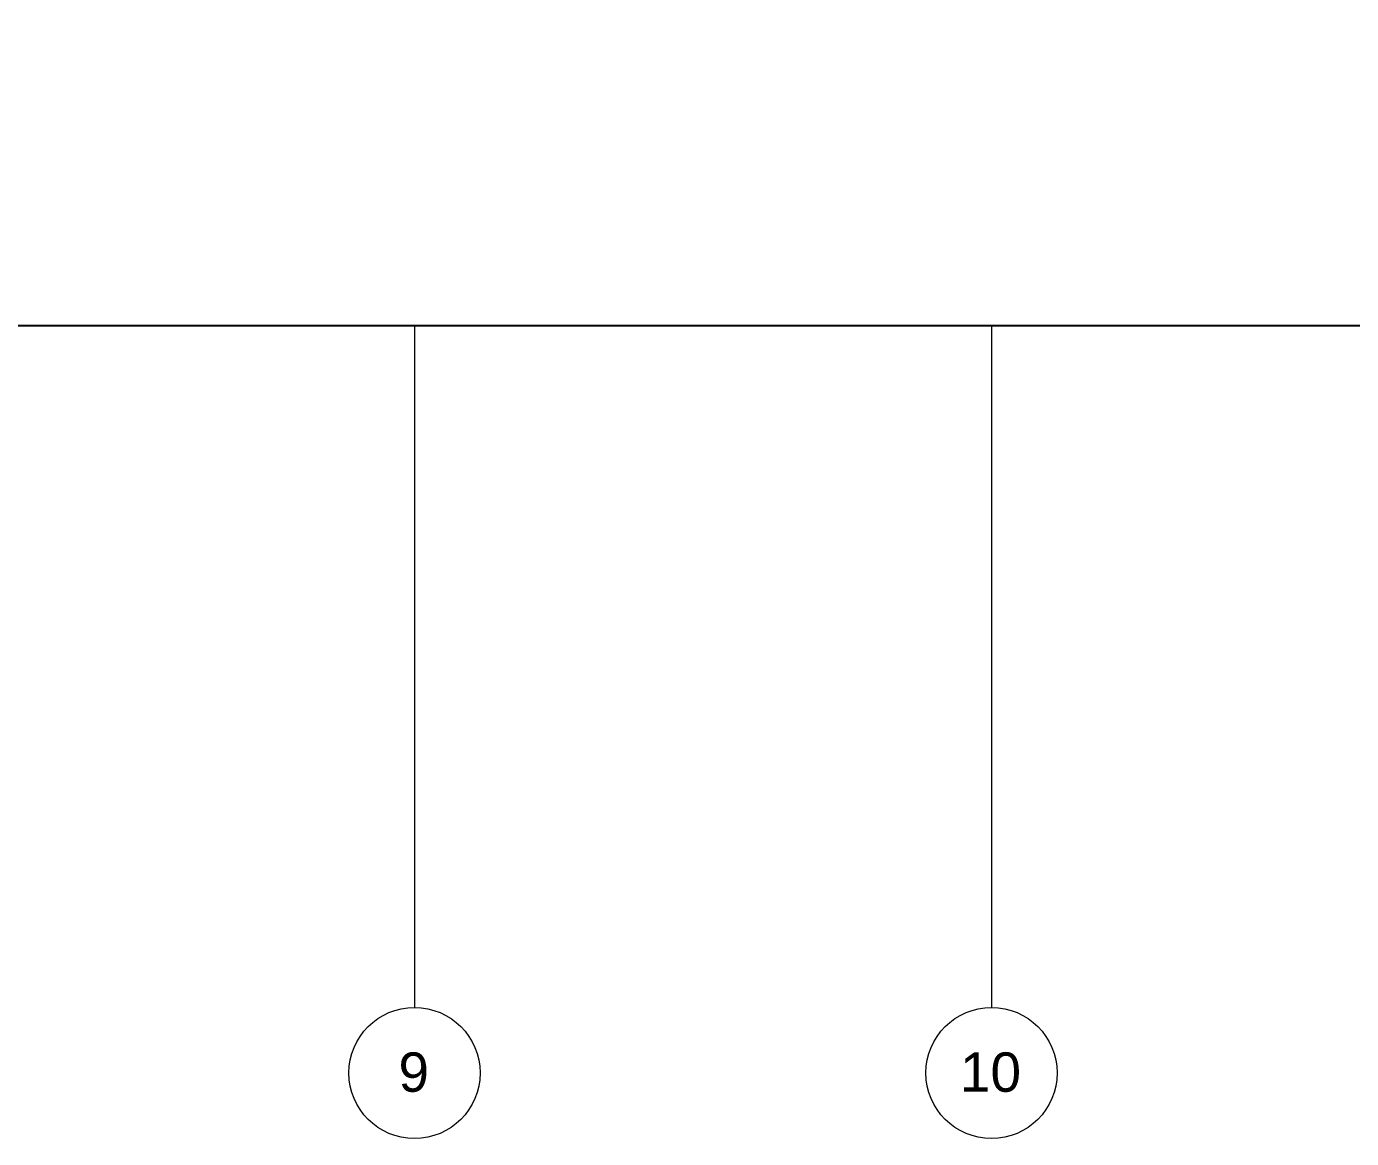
# Model space of a CAD drawing. Header units: millimetres. Extents: x -9358 to 257996, y -67499 to 9117.
# Drawn here: x 37342 to 47445, y -67167 to -58686 of the extents above; entities that cross this region are included whole.
import ezdxf

# ---------------------------------------------------------------- set-up
doc = ezdxf.new("R2010")
doc.units = ezdxf.units.MM
doc.header["$LTSCALE"] = 1000
doc.linetypes.add('Grid Line', pattern=[22.225, 12.7, -3.175, 3.175, -3.175])
for name, color, linetype, lineweight in [('A-AXS-1', 8, 'Grid Line', 9), ('A-AXS-CIR', 8, 'Continuous', 9), ('A-FLR-PAT', 8, 'Continuous', 18)]:
    doc.layers.add(name, color=color, linetype=linetype, lineweight=lineweight)
doc.styles.add('Arial_2', font='arial.ttf', dxfattribs={"height": 300})

# ---------------------------------------------------------------- blocks, each defined once
blk = doc.blocks.new('Grid - Grid Head - Circle_100-910310-01-Ground Floor Furniture Plan')
at = {"layer": 'A-AXS-CIR'}
blk.add_circle((0, 0), 5, dxfattribs=at)
blk = doc.blocks.new('G')
blk.add_lwpolyline([(-3220, 3420), (54220, 3420), (54220, -60820), (-3220, -60820)], close=True)
at = {"layer": 'A-AXS-1'}
for p, q in [((40300, -60820), (40300, -66019)), ((44700, -60820), (44700, -66019))]:
    blk.add_line(p, q, dxfattribs=at)
at = {"layer": 'A-FLR-PAT'}
blk.add_line((-3220, -60820), (54220, -60820), dxfattribs=at)
at = {"layer": 'A-AXS-CIR', "xscale": 99.99999999999991, "yscale": 99.99999999999991, "zscale": 99.99999999999991, "rotation": 180}
for p in [(40300, -66519), (44700, -66519)]:
    blk.add_blockref('Grid - Grid Head - Circle_100-910310-01-Ground Floor Furniture Plan', p, dxfattribs=at)
at = {"layer": 'A-AXS-CIR', "char_height": 300, "attachment_point": 1, "style": 'Arial_2'}
for s, insert, width in [('\\fArial|b0|i0|c178|p34|;9', (40178, -66362), 288.61), ('10', (44459, -66362), 577.21)]:
    blk.add_mtext(s, dxfattribs=dict(at, insert=insert, width=width))

msp = doc.modelspace()

# ---------------------------------------------------------------- block references
msp.add_blockref('G', (0, -148))

doc.saveas('drawing.dxf')
